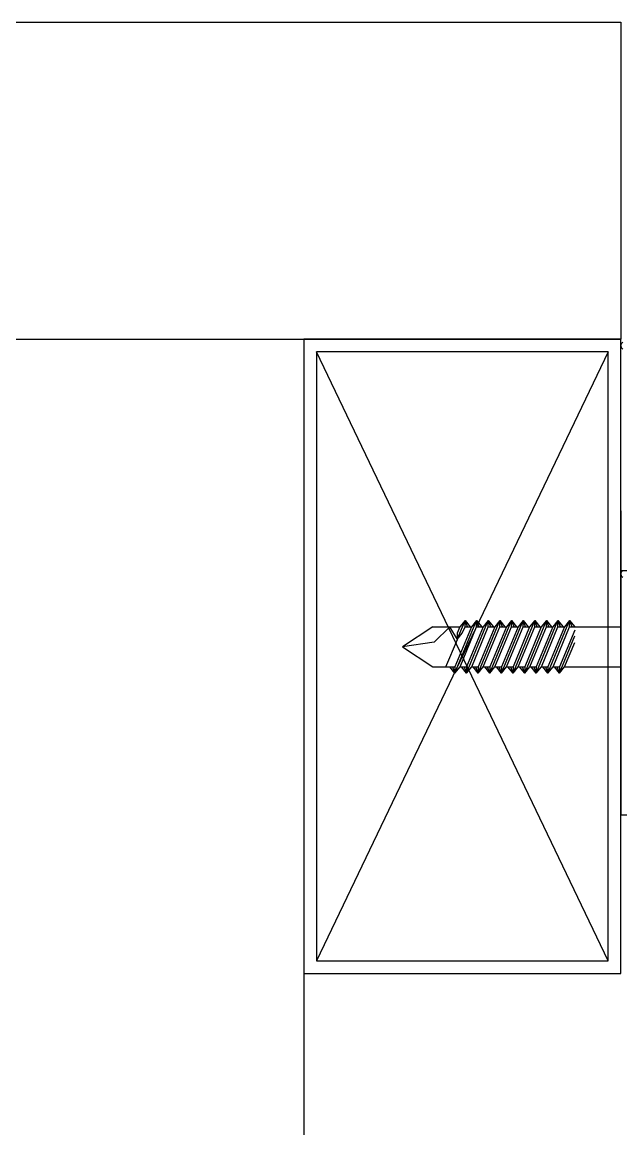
# Model space of a CAD drawing. Extents: x 152195838 to 160350639, y 364657247 to 370318102.
# Drawn here: x 157579702.5 to 157579797, y 365001332.4 to 365001506.9 of the extents above; entities that cross this region are included whole.
import ezdxf

# ---------------------------------------------------------------- set-up
doc = ezdxf.new("R2010")
doc.units = 0
doc.header["$MEASUREMENT"] = 0
for name, color, linetype in [('4A.TEC 벽체 3', 4, 'CONTINUOUS'), ('A-DOOR-DOCKSEAL', 4, 'CONTINUOUS'), ('A-STEEL', 7, 'CONTINUOUS'), ('A-STEEL-C', 1, 'CONTINUOUS')]:
    doc.layers.add(name, color=color, linetype=linetype)

# ---------------------------------------------------------------- blocks, each defined once
blk = doc.blocks.new('zw$BB1D')
at = {"layer": '4A.TEC 벽체 3', "linetype": 'Continuous'}
for p, q in [((261.9999999403954, 427.000000089407), (262, 801.9999996125698)), ((312, 802.0000000298023), (262, 802.0000000298023)), ((312, 326.9999995827675), (312, 801.9999996721745))]:
    blk.add_line(p, q, dxfattribs=at)
at = {"layer": '4A.TEC 벽체 3'}
for p, q in [((262, 752.0000000298023), (-412.9999999403954, 752)), ((3437, 752.0000000298023), (2762, 752))]:
    blk.add_line(p, q, dxfattribs=at)
at = {"layer": 'A-DOOR-DOCKSEAL', "color": 9, "ltscale": 0.2}
for p, q in [((187, 802), (187, 950.2008111476898)), ((225.4999998211861, 803.6000000536442), (225.4999998211861, 802.0000000298023)), ((234.9557422399521, 802.0000000298023), (187, 802)), ((210.3500000238419, 793.1264654099941), (210.3499999642372, 802.0000000298023)), ((216.6500000357628, 793.906791061163), (216.6499999761581, 802.0000000298023)), ((209.3500000238419, 792.3223651945591), (215.2546013593674, 794.7222447693348)), ((209.3500000238419, 790.4893651902676), (217.6500000357628, 793.906791061163)), ((209.3500000238419, 790.4893651902676), (217.6500000357628, 793.906791061163)), ((210.3500000238419, 791.2934654057026), (210.3500000238419, 792.3223651945591)), ((216.6500000357628, 792.0737910568714), (216.6500000357628, 793.1026908457279)), ((209.3500000238419, 788.656365185976), (217.6500000357628, 792.0737910568714)), ((209.3500000238419, 788.656365185976), (217.6500000357628, 792.0737910568714)), ((216.6500000357628, 790.2407910525799), (216.6500000357628, 791.2696908414364)), ((209.3500000238419, 786.8233651816845), (217.6500000357628, 790.2407910525799)), ((209.3500000238419, 786.8233651816845), (217.6500000357628, 790.2407910525799)), ((210.3500000238419, 789.460465401411), (210.3500000238419, 790.4893651902676)), ((216.6500000357628, 788.4077910482883), (216.6500000357628, 789.4366908967495)), ((209.3500000238419, 784.990365177393), (217.6500000357628, 788.4077910482883)), ((209.3500000238419, 784.990365177393), (217.6500000357628, 788.4077910482883)), ((210.3500000238419, 787.6274653971195), (210.3500000238419, 788.656365185976)), ((216.6500000357628, 786.5747911036015), (216.6500000357628, 787.603690892458)), ((209.3500000238419, 783.1573651731014), (217.6500000357628, 786.5747911036015)), ((209.3500000238419, 783.1573651731014), (217.6500000357628, 786.5747911036015)), ((210.3500000238419, 785.794465392828), (210.3500000238419, 786.8233651816845)), ((216.6500000357628, 784.7417910993099), (216.6500000357628, 785.7706908881664)), ((209.3500000238419, 781.3243651688099), (217.6500000357628, 784.7417910993099)), ((209.3500000238419, 781.3243651688099), (217.6500000357628, 784.7417910993099)), ((210.3500000238419, 783.9614653885365), (210.3500000238419, 784.990365177393)), ((216.6500000357628, 782.9087910950184), (216.6500000357628, 783.9376908838749)), ((209.3500000238419, 779.491365224123), (217.6500000357628, 782.9087910950184)), ((209.3500000238419, 779.491365224123), (217.6500000357628, 782.9087910950184)), ((210.3500000238419, 782.1284653842449), (210.3500000238419, 783.1573651731014)), ((216.6500000357628, 781.0757910907269), (216.6500000357628, 782.1046908795834)), ((209.3500000238419, 777.6583652198315), (217.6500000357628, 781.0757910907269)), ((209.3500000238419, 777.6583652198315), (217.6500000357628, 781.0757910907269)), ((210.3500000238419, 780.2954653799534), (210.3500000238419, 781.3243651688099)), ((216.6500000357628, 779.2427910864353), (216.6500000357628, 780.2716908752918)), ((209.3500000238419, 775.8253652155399), (217.6500000357628, 779.2427910864353)), ((209.3500000238419, 775.8253652155399), (217.6500000357628, 779.2427910864353)), ((210.3500000238419, 778.4624653756618), (210.3500000238419, 779.491365224123)), ((216.6500000357628, 777.4097910821438), (216.6500000357628, 778.4386908710003)), ((210.3500000238419, 776.629465430975), (210.3500000238419, 777.6583652198315)), ((214.6418340206146, 776.1712146699429), (217.6500000357628, 777.4097910821438)), ((214.6418340206146, 776.1712146699429), (217.6500000357628, 777.4097910821438)), ((216.6500000357628, 772.3532447516918), (216.6500000357628, 776.6056908667088)), ((210.3500000238419, 772.3532447516918), (210.3500000238419, 775.8253652155399))]:
    blk.add_line(p, q, dxfattribs=at)
for points in [[(216.1354408860207, 794.7222447693348), (210.3500000238419, 792.3223651945591), (209.3500000238419, 792.3223651945591), (210.3500000238419, 793.1264654099941), (214.1969793438911, 794.7222447693348)], [(216.6500000357628, 794.3088411986828), (217.6500000357628, 793.906791061163), (216.6500000357628, 794.710891276598)], [(210.3500000238419, 791.9203151166439), (209.3500000238419, 792.3223651945591), (210.3500000238419, 791.5182649791241)], [(216.6500000357628, 792.4758411943913), (217.6500000357628, 792.0737910568714), (216.6500000357628, 792.8778912723064)], [(216.6500000357628, 790.6428411900997), (217.6500000357628, 790.2407910525799), (216.6500000357628, 791.0448912680149)], [(210.3500000238419, 790.0873151123524), (209.3500000238419, 790.4893651902676), (210.3500000238419, 789.6852649748325)], [(210.3500000238419, 790.0873151123524), (209.3500000238419, 790.4893651902676), (210.3500000238419, 789.6852649748325)], [(216.6500000357628, 788.8098411858082), (217.6500000357628, 788.4077910482883), (216.6500000357628, 789.2118912637234)], [(210.3500000238419, 788.2543151080608), (209.3500000238419, 788.656365185976), (210.3500000238419, 787.852264970541)], [(210.3500000238419, 788.2543151080608), (209.3500000238419, 788.656365185976), (210.3500000238419, 787.852264970541)], [(216.6500000357628, 786.9768411815166), (217.6500000357628, 786.5747911036015), (216.6500000357628, 787.3788912594318)], [(210.3500000238419, 786.4213151037693), (209.3500000238419, 786.8233651816845), (210.3500000238419, 786.0192649662495)], [(210.3500000238419, 786.4213151037693), (209.3500000238419, 786.8233651816845), (210.3500000238419, 786.0192649662495)], [(216.6500000357628, 785.1438411772251), (217.6500000357628, 784.7417910993099), (216.6500000357628, 785.5458912551403)], [(210.3500000238419, 784.5883150994778), (209.3500000238419, 784.990365177393), (210.3500000238419, 784.1862650215626)], [(210.3500000238419, 784.5883150994778), (209.3500000238419, 784.990365177393), (210.3500000238419, 784.1862650215626)], [(216.6500000357628, 783.3108411729336), (217.6500000357628, 782.9087910950184), (216.6500000357628, 783.7128913104534)], [(210.3500000238419, 782.7553150951862), (209.3500000238419, 783.1573651731014), (210.3500000238419, 782.353265017271)], [(210.3500000238419, 782.7553150951862), (209.3500000238419, 783.1573651731014), (210.3500000238419, 782.353265017271)], [(216.6500000357628, 781.477841168642), (217.6500000357628, 781.0757910907269), (216.6500000357628, 781.8798913061619)], [(210.3500000238419, 780.9223150908947), (209.3500000238419, 781.3243651688099), (210.3500000238419, 780.5202650129795)], [(210.3500000238419, 780.9223150908947), (209.3500000238419, 781.3243651688099), (210.3500000238419, 780.5202650129795)], [(210.3500000238419, 779.0893150866032), (209.3500000238419, 779.491365224123), (210.3500000238419, 778.687265008688)], [(210.3500000238419, 779.0893150866032), (209.3500000238419, 779.491365224123), (210.3500000238419, 778.687265008688)], [(216.6500000357628, 779.6448411643505), (217.6500000357628, 779.2427910864353), (216.6500000357628, 780.0468913018703)], [(210.3500000238419, 777.2563150823116), (209.3500000238419, 777.6583652198315), (210.3500000238419, 776.8542650043964)], [(210.3500000238419, 777.2563150823116), (209.3500000238419, 777.6583652198315), (210.3500000238419, 776.8542650043964)], [(216.6500000357628, 777.811841160059), (217.6500000357628, 777.4097910821438), (216.6500000357628, 778.2138912975788)], [(210.3500000238419, 775.4233150780201), (209.3500000238419, 775.8253652155399), (210.3500000238419, 775.0212650001049)], [(210.3500000238419, 775.4233150780201), (209.3500000238419, 775.8253652155399), (210.3500000238419, 775.0212650001049)], [(210.3500000238419, 774.3944152891636), (214.6383024454117, 776.1989377439022), (216.6500000357628, 775.0275810658932), (214.231934428215, 772.5265762507915), (213.5, 767.5532447397709)], [(216.6500000357628, 772.3532447516918), (213.5, 767.5532447397709), (210.3500000238419, 772.3532447516918)]]:
    blk.add_lwpolyline(points, dxfattribs=at)
for points in [[(217.6500000357628, 793.906791061163), (216.6500000357628, 793.1026908457279), (210.3500000238419, 790.4893651902676), (209.3500000238419, 790.4893651902676), (210.3500000238419, 791.2934654057026), (216.6500000357628, 793.906791061163)], [(217.6500000357628, 792.0737910568714), (216.6500000357628, 791.2696908414364), (210.3500000238419, 788.656365185976), (209.3500000238419, 788.656365185976), (210.3500000238419, 789.460465401411), (216.6500000357628, 792.0737910568714)], [(217.6500000357628, 790.2407910525799), (216.6500000357628, 789.4366908967495), (210.3500000238419, 786.8233651816845), (209.3500000238419, 786.8233651816845), (210.3500000238419, 787.6274653971195), (216.6500000357628, 790.2407910525799)], [(217.6500000357628, 788.4077910482883), (216.6500000357628, 787.603690892458), (210.3500000238419, 784.990365177393), (209.3500000238419, 784.990365177393), (210.3500000238419, 785.794465392828), (216.6500000357628, 788.4077910482883)], [(217.6500000357628, 786.5747911036015), (216.6500000357628, 785.7706908881664), (210.3500000238419, 783.1573651731014), (209.3500000238419, 783.1573651731014), (210.3500000238419, 783.9614653885365), (216.6500000357628, 786.5747911036015)], [(217.6500000357628, 784.7417910993099), (216.6500000357628, 783.9376908838749), (210.3500000238419, 781.3243651688099), (209.3500000238419, 781.3243651688099), (210.3500000238419, 782.1284653842449), (216.6500000357628, 784.7417910993099)], [(217.6500000357628, 782.9087910950184), (216.6500000357628, 782.1046908795834), (210.3500000238419, 779.491365224123), (209.3500000238419, 779.491365224123), (210.3500000238419, 780.2954653799534), (216.6500000357628, 782.9087910950184)], [(217.6500000357628, 781.0757910907269), (216.6500000357628, 780.2716908752918), (210.3500000238419, 777.6583652198315), (209.3500000238419, 777.6583652198315), (210.3500000238419, 778.4624653756618), (216.6500000357628, 781.0757910907269)], [(217.6500000357628, 779.2427910864353), (216.6500000357628, 778.4386908710003), (210.3500000238419, 775.8253652155399), (209.3500000238419, 775.8253652155399), (210.3500000238419, 776.629465430975), (216.6500000357628, 779.2427910864353)], [(217.6500000357628, 777.4097910821438), (216.6500000357628, 776.6056908667088), (215.6418340206146, 776.1712146699429), (214.6418340206146, 776.1712146699429), (215.6418340206146, 776.9753148853779), (216.6500000357628, 777.4097910821438)]]:
    blk.add_lwpolyline(points, close=True, dxfattribs=at)
for centre in [(224.9990100264549, 802.6708204448223), (261.0009899139404, 802.6708204448223)]:
    blk.add_arc(centre, 0.6708203932501406, 213.5583823668422, 326.4416176331578, dxfattribs=at)
at = {"layer": 'A-STEEL'}
for points in [[(262, 802.0000000298023), (262, 752.0000000298023), (162, 752), (162, 802)], [(164, 800), (260, 800.0000000298023), (260, 754.0000000298023), (164, 754)]]:
    blk.add_lwpolyline(points, close=True, dxfattribs=at)
at = {"layer": 'A-STEEL-C'}
for p, q in [((164, 800), (260, 754.0000000298023)), ((260, 800.0000000298023), (164, 754))]:
    blk.add_line(p, q, dxfattribs=at)

msp = doc.modelspace()

# ---------------------------------------------------------------- block references
at = {"layer": '4A.TEC 벽체 3', "xscale": -1, "rotation": 269.9999999957312}
for p in [(157578995.0045776, 365001194.8958184), (157578995.0045774, 364998019.8958184)]:
    msp.add_blockref('zw$BB1D', p, dxfattribs=at)

doc.saveas('drawing.dxf')
